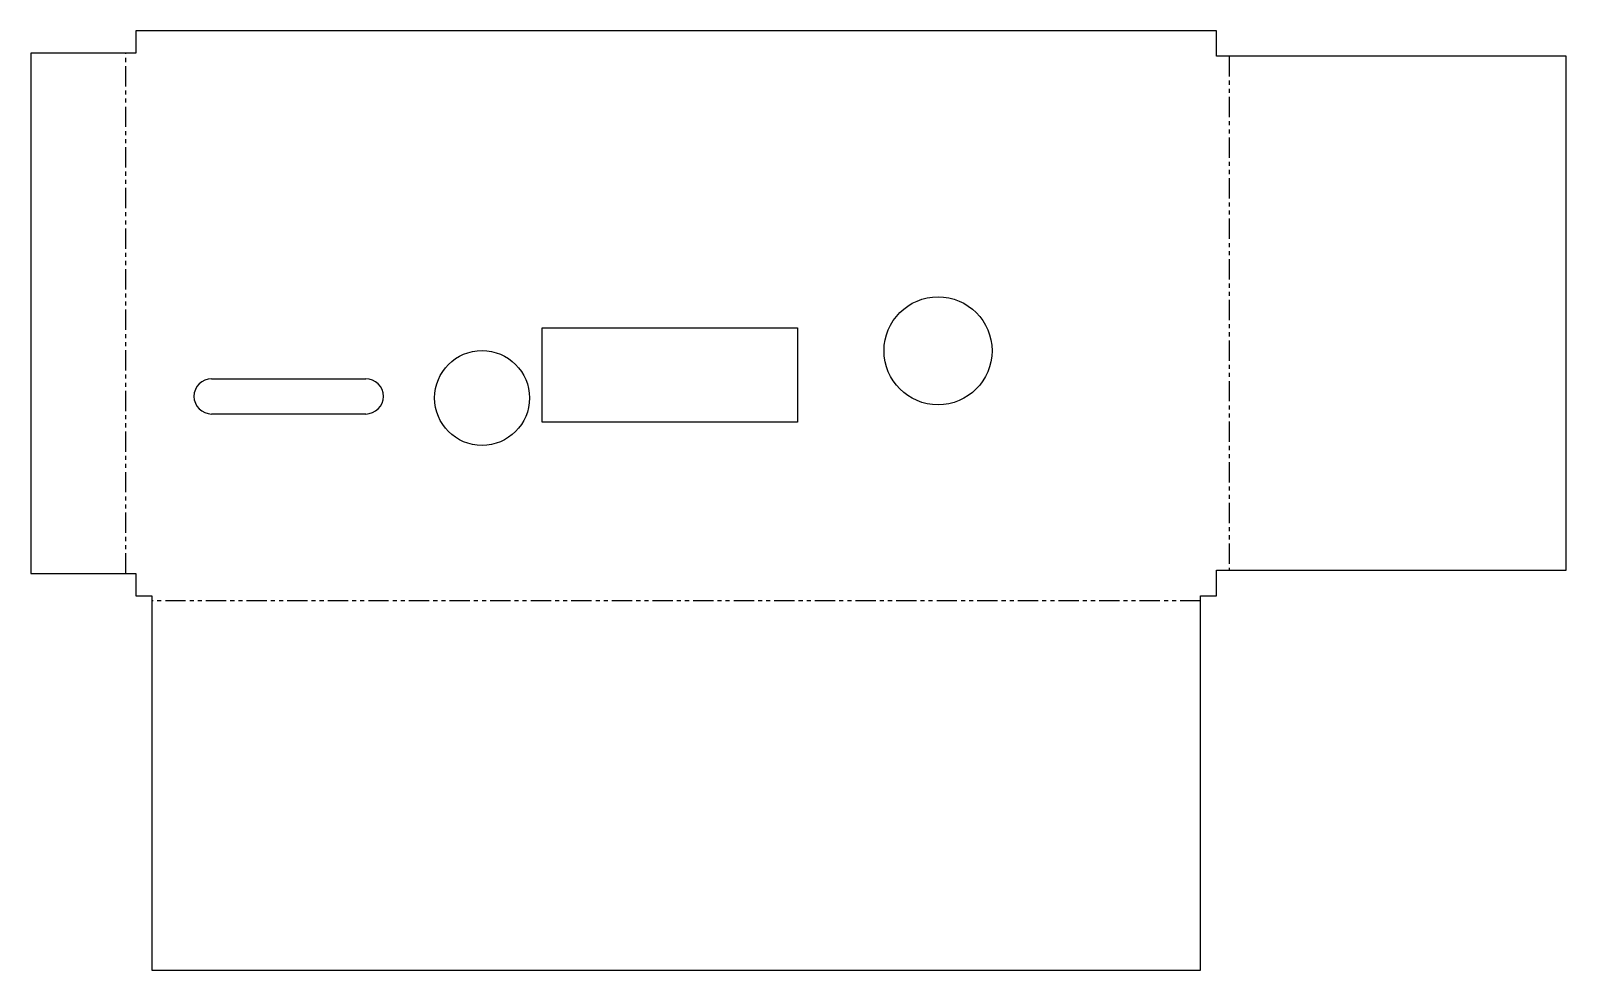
# Model space of a CAD drawing. Header units: millimetres. Extents: x -16 to 224, y -59 to 88.
import ezdxf

# ---------------------------------------------------------------- set-up
doc = ezdxf.new("R2010")
doc.units = ezdxf.units.MM
doc.linetypes.add('PHANTOM', pattern=[6.35, 3.175, -0.635, 0.635, -0.635, 0.635, -0.635])
doc.layers.add('BEND', color=7, linetype='Continuous')
doc.layers.add('CUT', color=7, linetype='Continuous')

msp = doc.modelspace()

# ---------------------------------------------------------------- linework, layer by layer
at = {"layer": 'BEND', "color": 4, "linetype": 'PHANTOM'}
for p, q in [((-1.57, 3.5), (-1.57, 84.91)), ((170.99, 84.41), (170.99, 4)), ((166.52, -0.79), (2.5, -0.79))]:
    msp.add_line(p, q, dxfattribs=at)
at = {"layer": 'CUT'}
for p, q in [((169.02, 88.41), (0, 88.41)), ((0, 88.41), (0, 84.91)), ((169.02, 84.41), (169.02, 88.41)), ((0, 84.91), (-16.47, 84.91)), ((-16.47, 84.91), (-16.47, 3.5)), ((223.73, 84.41), (169.02, 84.41)), ((223.73, 4), (223.73, 84.41)), ((63.55, 27.16), (63.55, 41.91)), ((63.55, 41.91), (103.47, 41.91)), ((103.47, 41.91), (103.47, 27.16)), ((11.83, 33.97), (35.94, 33.97)), ((35.94, 28.45), (11.83, 28.45)), ((103.47, 27.16), (63.55, 27.16)), ((-16.47, 3.5), (0, 3.5)), ((0, 3.5), (0, 0)), ((169.02, 0), (169.02, 4)), ((169.02, 4), (223.73, 4)), ((0, 0), (2.5, 0)), ((2.5, 0), (2.5, -58.57)), ((166.52, -58.57), (166.52, 0)), ((166.52, 0), (169.02, 0)), ((2.5, -58.57), (166.52, -58.57))]:
    msp.add_line(p, q, dxfattribs=at)
for centre, radius in [((125.46, 38.34), 8.45), ((54.13, 30.96), 7.42)]:
    msp.add_circle(centre, radius, dxfattribs=at)
for centre, start, end in [((11.83, 31.21), 90, -90), ((35.94, 31.21), -90, 90)]:
    msp.add_arc(centre, 2.76, start, end, dxfattribs=at)

doc.saveas('drawing.dxf')
